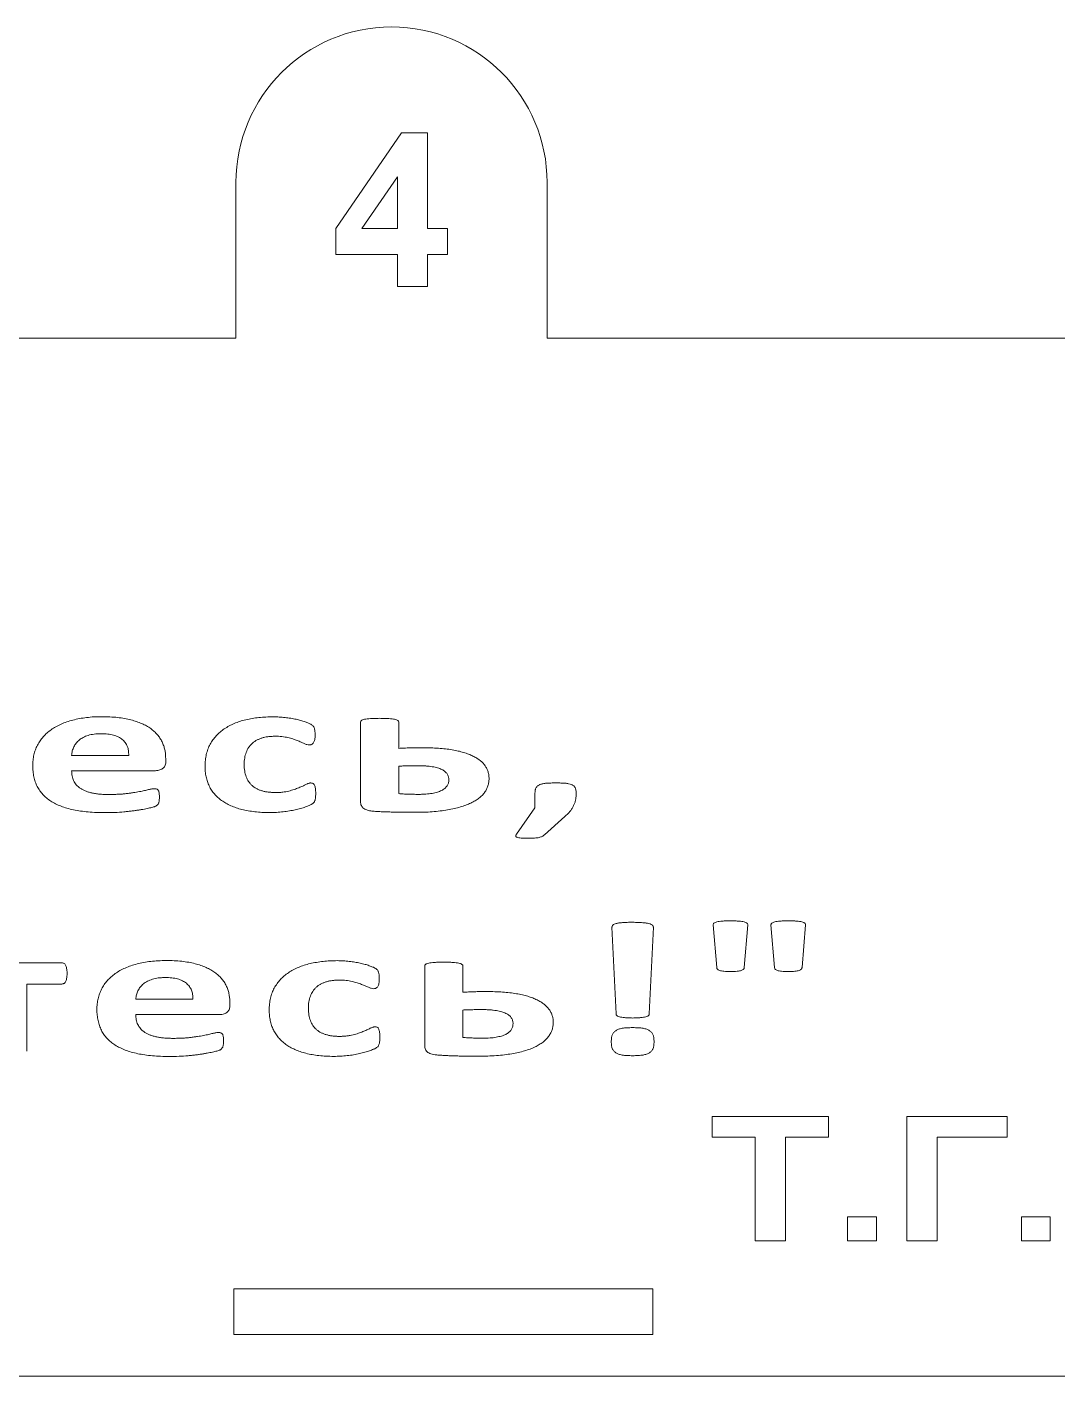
# Model space of a CAD drawing. Header units: millimetres. Extents: x -4 to 479, y 0 to 130.
# Drawn here: x 264.9 to 364.2, y 0 to 130 of the extents above; entities that cross this region are included whole.
import ezdxf

# ---------------------------------------------------------------- set-up
doc = ezdxf.new("R2010")
doc.units = ezdxf.units.MM

msp = doc.modelspace()

# ---------------------------------------------------------------- linework, layer by layer
at = {"color": 7, "linetype": 'Continuous', "lineweight": 15}
for p, q in [((294.62, 110.57), (300.96, 119.81)), ((300.96, 119.81), (303.46, 119.81)), ((303.46, 119.81), (303.46, 110.58)), ((285, 115), (285, 100)), ((300.58, 115.57), (297.15, 110.58)), ((300.58, 110.58), (300.58, 115.57)), ((315, 100), (315, 115)), ((294.62, 108.08), (294.62, 110.57)), ((297.15, 110.58), (300.58, 110.58)), ((303.46, 110.58), (305.38, 110.58)), ((305.38, 110.58), (305.38, 108.08)), ((300.58, 108.08), (294.62, 108.08)), ((300.58, 105), (300.58, 108.08)), ((305.38, 108.08), (303.46, 108.08)), ((303.46, 108.08), (303.46, 105)), ((303.46, 105), (300.58, 105)), ((285, 100), (220, 100)), ((380, 100), (315, 100)), ((297.01, 55.36), (297.01, 63.01)), ((300.7, 63.01), (300.7, 60.48)), ((269.16, 59.81), (274.66, 59.81)), ((278.23, 59.52), (278.23, 59.15)), ((300.7, 58.76), (300.7, 56.12)), ((277.1, 58.32), (269.16, 58.32)), ((313.83, 54.74), (313.83, 56.19)), ((312.04, 52.2), (313.83, 54.74)), ((316.71, 53.92), (314.75, 52.16)), ((321.64, 34.9), (321.25, 43.24)), ((325.24, 43.24), (324.85, 34.9)), ((331.35, 39.36), (331.01, 43.47)), ((334.35, 43.47), (334, 39.36)), ((336.92, 39.36), (336.57, 43.47)), ((339.91, 43.47), (339.57, 39.36)), ((257.9, 39.82), (268.15, 39.82)), ((303.2, 31.86), (303.2, 39.51)), ((306.88, 39.51), (306.88, 36.98)), ((264.85, 37.77), (264.85, 31.32)), ((268.15, 37.77), (264.85, 37.77)), ((275.34, 36.31), (280.84, 36.31)), ((284.41, 36.02), (284.41, 35.65)), ((306.88, 35.27), (306.88, 32.62)), ((283.29, 34.83), (275.34, 34.83)), ((330.9, 25.02), (342.13, 25.02)), ((330.9, 23.02), (330.9, 25.02)), ((342.13, 25.02), (342.13, 23.02)), ((349.67, 25.02), (359.36, 25.02)), ((349.67, 13.02), (349.67, 25.02)), ((359.36, 25.02), (359.36, 23.02)), ((335.05, 23.02), (330.9, 23.02)), ((335.05, 13.02), (335.05, 23.02)), ((342.13, 23.02), (337.97, 23.02)), ((337.97, 23.02), (337.97, 13.02)), ((352.59, 23.02), (352.59, 13.02)), ((359.36, 23.02), (352.59, 23.02)), ((343.97, 15.33), (346.74, 15.33)), ((343.97, 13.02), (343.97, 15.33)), ((346.74, 15.33), (346.74, 13.02)), ((360.74, 15.33), (363.51, 15.33)), ((360.74, 13.02), (360.74, 15.33)), ((363.51, 15.33), (363.51, 13.02)), ((337.97, 13.02), (335.05, 13.02)), ((346.74, 13.02), (343.97, 13.02)), ((352.59, 13.02), (349.67, 13.02)), ((363.51, 13.02), (360.74, 13.02)), ((325.2, 8.4), (284.8, 8.4)), ((284.8, 8.4), (284.8, 4)), ((325.2, 4), (325.2, 8.4)), ((284.8, 4), (325.2, 4)), ((0, 0), (475, 0))]:
    msp.add_line(p, q, dxfattribs=at)
msp.add_arc((300, 115), 15, 0, 180, dxfattribs=at)
for points, knots in [([(265.41, 58.82), (265.42, 59), (265.42, 59.35), (265.52, 59.86), (265.65, 60.34), (265.85, 60.79), (266.11, 61.22), (266.42, 61.61), (266.77, 61.97), (267.18, 62.29), (267.64, 62.58), (268.14, 62.83), (268.69, 63.04), (269.29, 63.22), (269.93, 63.36), (270.61, 63.46), (271.33, 63.53), (271.82, 63.53), (272.07, 63.53)], [0, 0, 0, 0, 0.058273, 0.114313, 0.168722, 0.222567, 0.276239, 0.330172, 0.384972, 0.441407, 0.499981, 0.561197, 0.625493, 0.693124, 0.764589, 0.839336, 0.917725, 1, 1, 1, 1]), ([(272.07, 63.53), (272.33, 63.53), (272.84, 63.52), (273.57, 63.47), (274.24, 63.37), (274.86, 63.24), (275.42, 63.07), (275.92, 62.88), (276.38, 62.66), (276.78, 62.4), (277.13, 62.12), (277.43, 61.81), (277.68, 61.48), (277.89, 61.12), (278.04, 60.74), (278.15, 60.35), (278.22, 59.94), (278.22, 59.66), (278.23, 59.52)], [0, 0, 0, 0, 0.095497, 0.183994, 0.26612, 0.341606, 0.411701, 0.477361, 0.538018, 0.595459, 0.649546, 0.701226, 0.751331, 0.800575, 0.849603, 0.898893, 0.948577, 1, 1, 1, 1]), ([(282.02, 58.76), (282.03, 58.96), (282.04, 59.34), (282.13, 59.9), (282.28, 60.41), (282.5, 60.89), (282.77, 61.32), (283.09, 61.71), (283.46, 62.06), (283.88, 62.38), (284.34, 62.65), (284.84, 62.89), (285.38, 63.09), (285.96, 63.25), (286.58, 63.37), (287.22, 63.46), (287.9, 63.51), (288.36, 63.52), (288.59, 63.52)], [0, 0, 0, 0, 0.064876, 0.126053, 0.184356, 0.240612, 0.295779, 0.350925, 0.406209, 0.462859, 0.521376, 0.58187, 0.644592, 0.710283, 0.778832, 0.849659, 0.923289, 1, 1, 1, 1]), ([(288.59, 63.52), (288.78, 63.52), (289.17, 63.51), (289.73, 63.46), (290.27, 63.39), (290.78, 63.29), (291.24, 63.18), (291.59, 63.06), (291.84, 62.98), (291.99, 62.91), (292.12, 62.86), (292.24, 62.79), (292.35, 62.72), (292.45, 62.64), (292.51, 62.55), (292.55, 62.44), (292.59, 62.32), (292.61, 62.17), (292.63, 61.99), (292.63, 61.86), (292.63, 61.79)], [0, 0, 0, 0, 0.118542, 0.235242, 0.347514, 0.453561, 0.551653, 0.639798, 0.678867, 0.712546, 0.740172, 0.762327, 0.796425, 0.820865, 0.840784, 0.86321, 0.889268, 0.919723, 0.956037, 1, 1, 1, 1]), ([(297.01, 63.01), (297.01, 63.04), (297.02, 63.1), (297.1, 63.18), (297.23, 63.25), (297.42, 63.29), (297.67, 63.33), (297.92, 63.35), (298.16, 63.36), (298.37, 63.37), (298.6, 63.37), (298.76, 63.38), (298.84, 63.38)], [0, 0, 0, 0, 0.045847, 0.096059, 0.165723, 0.262152, 0.390344, 0.552177, 0.648244, 0.753963, 0.872117, 1, 1, 1, 1]), ([(298.84, 63.38), (298.93, 63.38), (299.09, 63.37), (299.33, 63.37), (299.54, 63.36), (299.78, 63.35), (300.03, 63.33), (300.28, 63.29), (300.47, 63.25), (300.59, 63.18), (300.68, 63.1), (300.69, 63.04), (300.7, 63.01)], [0, 0, 0, 0, 0.130353, 0.249731, 0.35546, 0.450291, 0.610041, 0.736584, 0.831772, 0.902961, 0.95439, 1, 1, 1, 1]), ([(271.98, 61.9), (271.87, 61.9), (271.65, 61.89), (271.33, 61.86), (271.04, 61.81), (270.76, 61.74), (270.51, 61.65), (270.29, 61.54), (270.08, 61.43), (269.9, 61.29), (269.73, 61.15), (269.59, 60.98), (269.47, 60.81), (269.37, 60.63), (269.29, 60.43), (269.22, 60.23), (269.18, 60.03), (269.16, 59.88), (269.16, 59.81)], [0, 0, 0, 0, 0.087072, 0.168197, 0.244544, 0.316659, 0.384053, 0.447608, 0.508748, 0.566539, 0.621756, 0.676511, 0.730413, 0.784311, 0.837974, 0.891261, 0.945334, 1, 1, 1, 1]), ([(274.66, 59.81), (274.66, 59.89), (274.66, 60.05), (274.64, 60.27), (274.6, 60.48), (274.53, 60.68), (274.44, 60.87), (274.33, 61.04), (274.19, 61.2), (274.04, 61.35), (273.86, 61.48), (273.66, 61.59), (273.43, 61.69), (273.19, 61.77), (272.92, 61.82), (272.63, 61.87), (272.31, 61.89), (272.09, 61.9), (271.98, 61.9)], [0, 0, 0, 0, 0.060939, 0.118648, 0.174566, 0.228391, 0.280705, 0.333355, 0.387075, 0.441593, 0.498191, 0.557448, 0.619898, 0.68613, 0.756482, 0.832264, 0.913119, 1, 1, 1, 1]), ([(288.75, 61.65), (288.64, 61.65), (288.41, 61.64), (288.08, 61.61), (287.78, 61.56), (287.49, 61.48), (287.23, 61.38), (286.98, 61.27), (286.76, 61.12), (286.55, 60.96), (286.38, 60.78), (286.22, 60.57), (286.09, 60.34), (285.98, 60.1), (285.9, 59.83), (285.84, 59.55), (285.8, 59.24), (285.8, 59.03), (285.8, 58.92)], [0, 0, 0, 0, 0.07585, 0.14728, 0.215249, 0.27904, 0.340322, 0.399399, 0.45641, 0.512837, 0.568126, 0.623921, 0.68071, 0.738263, 0.799142, 0.862104, 0.928886, 1, 1, 1, 1]), ([(292.1, 60.82), (292.02, 60.83), (291.83, 60.84), (291.56, 60.95), (291.26, 61.1), (290.9, 61.25), (290.48, 61.4), (290.08, 61.51), (289.73, 61.58), (289.42, 61.62), (289.1, 61.65), (288.87, 61.65), (288.75, 61.65)], [0, 0, 0, 0, 0.0741361, 0.1562848, 0.2515272, 0.3626791, 0.4898749, 0.6365744, 0.7172799, 0.8049081, 0.8990518, 1, 1, 1, 1]), ([(292.63, 61.79), (292.63, 61.7), (292.63, 61.55), (292.6, 61.35), (292.56, 61.17), (292.49, 61.04), (292.41, 60.94), (292.32, 60.87), (292.21, 60.83), (292.14, 60.83), (292.1, 60.82)], [0, 0, 0, 0, 0.199555, 0.369427, 0.511894, 0.628841, 0.729568, 0.819993, 0.908469, 1, 1, 1, 1]), ([(300.7, 60.48), (300.87, 60.49), (301.23, 60.51), (301.79, 60.53), (302.38, 60.54), (302.78, 60.55), (302.98, 60.55)], [0, 0, 0, 0, 0.228059, 0.475132, 0.73521, 1, 1, 1, 1]), ([(302.98, 60.55), (303.25, 60.55), (303.76, 60.54), (304.51, 60.5), (305.2, 60.44), (305.83, 60.35), (306.41, 60.24), (306.94, 60.1), (307.42, 59.94), (307.84, 59.76), (308.21, 59.55), (308.53, 59.33), (308.8, 59.09), (309.02, 58.82), (309.19, 58.54), (309.31, 58.23), (309.39, 57.91), (309.4, 57.68), (309.4, 57.57)], [0, 0, 0, 0, 0.102563, 0.198259, 0.286902, 0.368984, 0.444709, 0.514251, 0.578336, 0.636596, 0.690463, 0.740297, 0.786472, 0.830329, 0.872741, 0.914065, 0.956287, 1, 1, 1, 1]), ([(272.39, 54.29), (272.11, 54.29), (271.57, 54.3), (270.77, 54.35), (270.04, 54.44), (269.35, 54.55), (268.72, 54.71), (268.15, 54.9), (267.62, 55.13), (267.15, 55.39), (266.74, 55.69), (266.38, 56.03), (266.08, 56.4), (265.83, 56.81), (265.64, 57.26), (265.51, 57.75), (265.43, 58.27), (265.42, 58.63), (265.41, 58.82)], [0, 0, 0, 0, 0.089421, 0.173236, 0.251935, 0.325143, 0.393832, 0.457672, 0.518112, 0.574668, 0.628547, 0.680161, 0.730607, 0.781056, 0.832369, 0.885336, 0.941096, 1, 1, 1, 1]), ([(278.23, 59.15), (278.23, 59.09), (278.22, 58.96), (278.16, 58.78), (278.06, 58.64), (277.93, 58.52), (277.76, 58.43), (277.57, 58.37), (277.34, 58.33), (277.19, 58.33), (277.1, 58.32)], [0, 0, 0, 0, 0.124181, 0.237648, 0.34525, 0.455877, 0.572609, 0.700726, 0.841836, 1, 1, 1, 1]), ([(288.24, 54.3), (287.99, 54.3), (287.52, 54.31), (286.83, 54.37), (286.18, 54.46), (285.58, 54.58), (285.02, 54.75), (284.5, 54.95), (284.04, 55.18), (283.62, 55.45), (283.24, 55.75), (282.92, 56.09), (282.64, 56.46), (282.41, 56.86), (282.24, 57.29), (282.11, 57.75), (282.03, 58.25), (282.03, 58.58), (282.02, 58.76)], [0, 0, 0, 0, 0.0846835, 0.1645515, 0.2398995, 0.3113119, 0.3785322, 0.4421145, 0.50207, 0.5596845, 0.6149297, 0.6685705, 0.7213777, 0.7742298, 0.827996, 0.882812, 0.9401396, 1, 1, 1, 1]), ([(285.8, 58.92), (285.8, 58.81), (285.8, 58.6), (285.84, 58.3), (285.9, 58.02), (285.98, 57.75), (286.09, 57.51), (286.22, 57.29), (286.37, 57.09), (286.55, 56.9), (286.75, 56.74), (286.97, 56.61), (287.22, 56.49), (287.49, 56.39), (287.79, 56.32), (288.1, 56.27), (288.44, 56.24), (288.68, 56.23), (288.8, 56.23)], [0, 0, 0, 0, 0.069693, 0.135732, 0.197782, 0.257892, 0.315249, 0.370826, 0.425604, 0.479871, 0.535275, 0.591966, 0.650843, 0.712825, 0.778537, 0.847921, 0.921458, 1, 1, 1, 1]), ([(302.54, 58.81), (302.37, 58.81), (302.04, 58.81), (301.56, 58.8), (301.11, 58.79), (300.83, 58.77), (300.7, 58.76)], [0, 0, 0, 0, 0.273151, 0.540457, 0.785663, 1, 1, 1, 1]), ([(305.53, 57.44), (305.53, 57.49), (305.52, 57.6), (305.49, 57.75), (305.44, 57.89), (305.37, 58.02), (305.27, 58.14), (305.15, 58.26), (305.01, 58.36), (304.84, 58.45), (304.65, 58.54), (304.43, 58.61), (304.19, 58.67), (303.92, 58.72), (303.62, 58.76), (303.29, 58.79), (302.93, 58.81), (302.67, 58.81), (302.54, 58.81)], [0, 0, 0, 0, 0.042753, 0.084721, 0.125442, 0.166287, 0.208487, 0.252941, 0.301737, 0.353989, 0.411271, 0.474445, 0.543225, 0.61865, 0.700975, 0.791883, 0.891498, 1, 1, 1, 1]), ([(269.16, 58.32), (269.16, 58.24), (269.17, 58.07), (269.2, 57.83), (269.27, 57.59), (269.35, 57.37), (269.46, 57.16), (269.61, 56.97), (269.78, 56.8), (269.98, 56.64), (270.22, 56.5), (270.48, 56.38), (270.78, 56.27), (271.1, 56.19), (271.46, 56.12), (271.85, 56.07), (272.28, 56.04), (272.57, 56.04), (272.73, 56.04)], [0, 0, 0, 0, 0.053392, 0.104407, 0.154353, 0.203545, 0.252796, 0.301802, 0.352739, 0.406067, 0.462585, 0.523234, 0.588172, 0.658066, 0.733709, 0.816021, 0.904685, 1, 1, 1, 1]), ([(309.4, 57.57), (309.4, 57.45), (309.39, 57.22), (309.3, 56.87), (309.17, 56.54), (308.98, 56.23), (308.73, 55.94), (308.42, 55.67), (308.06, 55.43), (307.64, 55.2), (307.16, 55), (306.63, 54.83), (306.04, 54.67), (305.39, 54.55), (304.68, 54.44), (303.91, 54.37), (303.08, 54.32), (302.5, 54.32), (302.2, 54.32)], [0, 0, 0, 0, 0.040947, 0.081318, 0.121734, 0.163478, 0.207148, 0.253624, 0.304057, 0.358721, 0.418391, 0.482943, 0.553403, 0.62959, 0.71211, 0.801047, 0.89698, 1, 1, 1, 1]), ([(302.62, 56.05), (302.74, 56.05), (302.97, 56.06), (303.31, 56.07), (303.62, 56.1), (303.9, 56.14), (304.17, 56.19), (304.41, 56.26), (304.62, 56.33), (304.81, 56.42), (304.98, 56.51), (305.13, 56.62), (305.25, 56.73), (305.35, 56.86), (305.43, 56.99), (305.49, 57.13), (305.52, 57.29), (305.53, 57.39), (305.53, 57.44)], [0, 0, 0, 0, 0.101542, 0.19555, 0.28374, 0.36471, 0.440166, 0.5096, 0.572611, 0.631367, 0.685054, 0.735287, 0.782278, 0.826751, 0.869833, 0.912644, 0.955618, 1, 1, 1, 1]), ([(272.73, 56.04), (272.88, 56.04), (273.19, 56.04), (273.63, 56.06), (274.04, 56.08), (274.42, 56.12), (274.77, 56.16), (275.1, 56.22), (275.4, 56.26), (275.68, 56.31), (275.94, 56.36), (276.17, 56.41), (276.38, 56.46), (276.57, 56.51), (276.74, 56.55), (276.89, 56.58), (277.02, 56.59), (277.11, 56.6), (277.15, 56.6)], [0, 0, 0, 0, 0.104805, 0.203579, 0.295175, 0.380902, 0.460708, 0.535243, 0.603664, 0.66748, 0.725911, 0.77885, 0.82703, 0.870187, 0.908914, 0.943089, 0.973772, 1, 1, 1, 1]), ([(277.15, 56.6), (277.19, 56.6), (277.26, 56.59), (277.36, 56.57), (277.45, 56.52), (277.52, 56.45), (277.57, 56.34), (277.59, 56.2), (277.62, 56.03), (277.62, 55.9), (277.62, 55.83)], [0, 0, 0, 0, 0.11529, 0.212297, 0.300173, 0.392672, 0.499085, 0.63292, 0.796028, 1, 1, 1, 1]), ([(292.69, 56.12), (292.69, 56.05), (292.68, 55.91), (292.67, 55.73), (292.65, 55.58), (292.61, 55.45), (292.57, 55.35), (292.52, 55.26), (292.42, 55.18), (292.31, 55.1), (292.18, 55.03), (292.05, 54.97), (291.88, 54.91), (291.61, 54.8), (291.22, 54.69), (290.71, 54.56), (290.15, 54.45), (289.54, 54.37), (288.9, 54.31), (288.46, 54.3), (288.24, 54.3)], [0, 0, 0, 0, 0.041398, 0.075258, 0.103228, 0.127651, 0.147387, 0.164826, 0.185792, 0.218527, 0.24071, 0.268153, 0.301835, 0.341123, 0.430489, 0.529499, 0.637719, 0.753763, 0.875283, 1, 1, 1, 1]), ([(288.8, 56.23), (288.92, 56.23), (289.16, 56.23), (289.5, 56.26), (289.81, 56.3), (290.18, 56.39), (290.6, 56.51), (291.04, 56.68), (291.42, 56.84), (291.69, 56.97), (291.88, 57.07), (292, 57.11), (292.11, 57.14), (292.18, 57.15), (292.22, 57.15)], [0, 0, 0, 0, 0.102702, 0.198077, 0.286385, 0.368139, 0.517849, 0.650219, 0.765671, 0.861939, 0.903108, 0.940407, 0.971767, 1, 1, 1, 1]), ([(292.22, 57.15), (292.26, 57.15), (292.34, 57.14), (292.44, 57.11), (292.53, 57.04), (292.58, 56.92), (292.63, 56.78), (292.66, 56.6), (292.68, 56.38), (292.69, 56.21), (292.69, 56.12)], [0, 0, 0, 0, 0.096498, 0.178254, 0.258658, 0.354302, 0.469129, 0.610314, 0.784171, 1, 1, 1, 1]), ([(300.7, 56.12), (300.84, 56.11), (301.14, 56.09), (301.61, 56.07), (302.1, 56.06), (302.44, 56.05), (302.62, 56.05)], [0, 0, 0, 0, 0.228881, 0.469029, 0.72604, 1, 1, 1, 1]), ([(313.83, 56.19), (313.83, 56.24), (313.83, 56.34), (313.85, 56.47), (313.89, 56.59), (313.94, 56.7), (314.01, 56.79), (314.09, 56.88), (314.2, 56.94), (314.36, 57.02), (314.61, 57.09), (314.96, 57.13), (315.39, 57.15), (315.69, 57.15), (315.86, 57.16)], [0, 0, 0, 0, 0.058355, 0.110953, 0.15956, 0.20457, 0.24843, 0.293377, 0.3401, 0.389848, 0.504818, 0.641614, 0.8061, 1, 1, 1, 1]), ([(315.86, 57.16), (316.02, 57.15), (316.31, 57.15), (316.72, 57.13), (317.06, 57.09), (317.3, 57.02), (317.46, 56.94), (317.56, 56.88), (317.64, 56.79), (317.72, 56.67), (317.79, 56.46), (317.8, 56.29), (317.81, 56.19)], [0, 0, 0, 0, 0.191235, 0.35324, 0.488908, 0.603299, 0.65363, 0.700904, 0.746493, 0.790443, 0.885844, 1, 1, 1, 1]), ([(317.81, 56.19), (317.8, 56.08), (317.8, 55.85), (317.75, 55.53), (317.68, 55.24), (317.56, 54.96), (317.41, 54.69), (317.22, 54.43), (316.99, 54.17), (316.8, 54.01), (316.71, 53.92)], [0, 0, 0, 0, 0.134284, 0.256235, 0.370276, 0.483661, 0.59965, 0.720941, 0.852071, 1, 1, 1, 1]), ([(277.62, 55.83), (277.62, 55.77), (277.62, 55.66), (277.6, 55.5), (277.59, 55.36), (277.56, 55.25), (277.52, 55.15), (277.47, 55.07), (277.4, 55), (277.32, 54.95), (277.23, 54.9), (277.12, 54.86), (276.97, 54.81), (276.78, 54.76), (276.56, 54.71), (276.3, 54.65), (276.02, 54.6), (275.71, 54.55), (275.36, 54.5), (275, 54.45), (274.61, 54.41), (274.05, 54.35), (273.31, 54.3), (272.7, 54.29), (272.39, 54.29)], [0, 0, 0, 0, 0.030981, 0.057501, 0.079537, 0.099205, 0.115956, 0.131371, 0.147158, 0.16538, 0.178217, 0.197678, 0.224474, 0.257516, 0.296409, 0.34019, 0.388351, 0.441975, 0.499506, 0.561098, 0.626648, 0.696229, 0.843258, 1, 1, 1, 1]), ([(298.34, 54.42), (298.23, 54.43), (298.03, 54.45), (297.75, 54.5), (297.52, 54.58), (297.32, 54.68), (297.18, 54.81), (297.08, 54.96), (297.02, 55.15), (297.01, 55.29), (297.01, 55.36)], [0, 0, 0, 0, 0.179385, 0.333862, 0.467337, 0.580375, 0.681348, 0.780288, 0.885092, 1, 1, 1, 1]), ([(302.2, 54.32), (302.04, 54.32), (301.71, 54.32), (301.21, 54.32), (300.7, 54.33), (300.2, 54.34), (299.71, 54.36), (299.23, 54.37), (298.78, 54.39), (298.48, 54.41), (298.34, 54.42)], [0, 0, 0, 0, 0.126786, 0.257095, 0.388828, 0.518462, 0.646022, 0.770766, 0.889233, 1, 1, 1, 1]), ([(313.17, 51.82), (313.04, 51.82), (312.81, 51.82), (312.51, 51.84), (312.28, 51.86), (312.12, 51.9), (312.01, 51.95), (311.96, 52.03), (311.99, 52.12), (312.02, 52.17), (312.04, 52.2)], [0, 0, 0, 0, 0.2639498, 0.4753909, 0.632991, 0.7441037, 0.8168476, 0.8683025, 0.9256375, 1, 1, 1, 1]), ([(314.75, 52.16), (314.71, 52.13), (314.64, 52.07), (314.52, 52), (314.38, 51.94), (314.21, 51.89), (314.02, 51.86), (313.78, 51.84), (313.49, 51.82), (313.28, 51.82), (313.17, 51.82)], [0, 0, 0, 0, 0.083374, 0.167574, 0.25692, 0.359661, 0.478293, 0.619113, 0.789094, 1, 1, 1, 1]), ([(321.25, 43.24), (321.26, 43.28), (321.27, 43.36), (321.34, 43.47), (321.48, 43.55), (321.63, 43.6), (321.79, 43.63), (321.93, 43.66), (322.09, 43.68), (322.28, 43.69), (322.49, 43.7), (322.72, 43.72), (322.97, 43.72), (323.15, 43.72), (323.25, 43.72)], [0, 0, 0, 0, 0.052179, 0.106223, 0.175511, 0.268356, 0.325936, 0.393086, 0.46854, 0.552564, 0.647626, 0.753916, 0.871338, 1, 1, 1, 1]), ([(323.25, 43.72), (323.34, 43.72), (323.52, 43.72), (323.77, 43.71), (324, 43.7), (324.26, 43.68), (324.53, 43.66), (324.8, 43.6), (325, 43.54), (325.14, 43.46), (325.22, 43.36), (325.23, 43.28), (325.24, 43.24)], [0, 0, 0, 0, 0.129337, 0.246138, 0.351731, 0.446112, 0.605296, 0.729655, 0.82376, 0.893773, 0.948519, 1, 1, 1, 1]), ([(331.01, 43.47), (331.02, 43.5), (331.02, 43.57), (331.09, 43.65), (331.21, 43.72), (331.39, 43.77), (331.62, 43.81), (331.91, 43.84), (332.27, 43.86), (332.54, 43.86), (332.68, 43.86)], [0, 0, 0, 0, 0.0482909, 0.1027985, 0.1772801, 0.2748322, 0.4028785, 0.5639489, 0.7618885, 1, 1, 1, 1]), ([(332.68, 43.86), (332.83, 43.86), (333.1, 43.86), (333.46, 43.84), (333.75, 43.81), (333.97, 43.77), (334.14, 43.72), (334.26, 43.65), (334.34, 43.57), (334.34, 43.5), (334.35, 43.47)], [0, 0, 0, 0, 0.242682, 0.444925, 0.605548, 0.727037, 0.819507, 0.891112, 0.948821, 1, 1, 1, 1]), ([(336.57, 43.47), (336.58, 43.5), (336.59, 43.57), (336.67, 43.65), (336.79, 43.72), (336.96, 43.77), (337.19, 43.81), (337.49, 43.84), (337.85, 43.86), (338.11, 43.86), (338.26, 43.86)], [0, 0, 0, 0, 0.049321, 0.105606, 0.179979, 0.277388, 0.405247, 0.566082, 0.763732, 1, 1, 1, 1]), ([(338.26, 43.86), (338.4, 43.86), (338.66, 43.86), (339.02, 43.84), (339.32, 43.81), (339.55, 43.77), (339.72, 43.72), (339.84, 43.65), (339.9, 43.56), (339.91, 43.5), (339.91, 43.47)], [0, 0, 0, 0, 0.24024, 0.43844, 0.600951, 0.730141, 0.828566, 0.897287, 0.95051, 1, 1, 1, 1]), ([(268.15, 39.82), (268.19, 39.82), (268.27, 39.82), (268.39, 39.78), (268.5, 39.71), (268.58, 39.6), (268.65, 39.46), (268.68, 39.27), (268.72, 39.05), (268.72, 38.89), (268.72, 38.8)], [0, 0, 0, 0, 0.095212, 0.186311, 0.278793, 0.378417, 0.494399, 0.634142, 0.800307, 1, 1, 1, 1]), ([(271.6, 35.32), (271.6, 35.5), (271.61, 35.85), (271.7, 36.36), (271.84, 36.84), (272.04, 37.3), (272.29, 37.72), (272.6, 38.11), (272.96, 38.47), (273.37, 38.79), (273.82, 39.08), (274.33, 39.33), (274.88, 39.54), (275.47, 39.72), (276.11, 39.86), (276.79, 39.96), (277.51, 40.03), (278, 40.03), (278.25, 40.04)], [0, 0, 0, 0, 0.058273, 0.114313, 0.168722, 0.222567, 0.276239, 0.330172, 0.384972, 0.441407, 0.499981, 0.561197, 0.625493, 0.693124, 0.764589, 0.839336, 0.917725, 1, 1, 1, 1]), ([(278.25, 40.04), (278.52, 40.03), (279.02, 40.03), (279.76, 39.97), (280.43, 39.88), (281.04, 39.74), (281.6, 39.58), (282.11, 39.38), (282.56, 39.16), (282.96, 38.9), (283.31, 38.62), (283.62, 38.31), (283.87, 37.98), (284.07, 37.62), (284.22, 37.24), (284.33, 36.85), (284.4, 36.44), (284.41, 36.16), (284.41, 36.02)], [0, 0, 0, 0, 0.095497, 0.183994, 0.26612, 0.341606, 0.411701, 0.477361, 0.538018, 0.595459, 0.649546, 0.701226, 0.751331, 0.800575, 0.849603, 0.898893, 0.948577, 1, 1, 1, 1]), ([(288.21, 35.26), (288.21, 35.46), (288.22, 35.84), (288.32, 36.4), (288.47, 36.92), (288.68, 37.39), (288.96, 37.82), (289.28, 38.21), (289.65, 38.57), (290.06, 38.88), (290.52, 39.15), (291.03, 39.39), (291.57, 39.59), (292.15, 39.75), (292.76, 39.87), (293.41, 39.96), (294.08, 40.01), (294.54, 40.02), (294.77, 40.03)], [0, 0, 0, 0, 0.064876, 0.126053, 0.184356, 0.240612, 0.295779, 0.350925, 0.406209, 0.462859, 0.521376, 0.58187, 0.644592, 0.710283, 0.778832, 0.849659, 0.923289, 1, 1, 1, 1]), ([(294.77, 40.03), (294.97, 40.02), (295.35, 40.02), (295.92, 39.96), (296.46, 39.89), (296.97, 39.79), (297.43, 39.68), (297.78, 39.57), (298.03, 39.48), (298.18, 39.42), (298.3, 39.36), (298.42, 39.29), (298.53, 39.22), (298.63, 39.14), (298.7, 39.05), (298.74, 38.95), (298.77, 38.82), (298.8, 38.67), (298.81, 38.49), (298.81, 38.36), (298.81, 38.29)], [0, 0, 0, 0, 0.118542, 0.235242, 0.347514, 0.453561, 0.551653, 0.639798, 0.678867, 0.712546, 0.740172, 0.762327, 0.796425, 0.820865, 0.840784, 0.86321, 0.889268, 0.919723, 0.956037, 1, 1, 1, 1]), ([(303.2, 39.51), (303.2, 39.54), (303.21, 39.6), (303.29, 39.68), (303.42, 39.75), (303.6, 39.79), (303.85, 39.83), (304.11, 39.85), (304.34, 39.87), (304.55, 39.87), (304.78, 39.88), (304.94, 39.88), (305.02, 39.88)], [0, 0, 0, 0, 0.045847, 0.096059, 0.165723, 0.262152, 0.390344, 0.552177, 0.648244, 0.753963, 0.872117, 1, 1, 1, 1]), ([(305.02, 39.88), (305.11, 39.88), (305.28, 39.88), (305.51, 39.87), (305.72, 39.87), (305.96, 39.85), (306.21, 39.83), (306.46, 39.79), (306.65, 39.75), (306.78, 39.68), (306.87, 39.61), (306.88, 39.54), (306.88, 39.51)], [0, 0, 0, 0, 0.130353, 0.249731, 0.35546, 0.450291, 0.610041, 0.736584, 0.831772, 0.902961, 0.95439, 1, 1, 1, 1]), ([(332.68, 38.98), (332.56, 38.98), (332.35, 38.99), (332.06, 39), (331.83, 39.04), (331.65, 39.07), (331.51, 39.13), (331.42, 39.19), (331.37, 39.28), (331.36, 39.34), (331.35, 39.36)], [0, 0, 0, 0, 0.242578, 0.435916, 0.588175, 0.712525, 0.806368, 0.878396, 0.940156, 1, 1, 1, 1]), ([(334, 39.36), (333.99, 39.34), (333.99, 39.28), (333.93, 39.19), (333.84, 39.13), (333.71, 39.07), (333.53, 39.03), (333.3, 39), (333.01, 38.99), (332.8, 38.98), (332.68, 38.98)], [0, 0, 0, 0, 0.05849, 0.121715, 0.194337, 0.288954, 0.410719, 0.567898, 0.76283, 1, 1, 1, 1]), ([(338.26, 38.98), (338.14, 38.98), (337.92, 38.99), (337.63, 39), (337.39, 39.04), (337.21, 39.07), (337.08, 39.13), (336.99, 39.19), (336.94, 39.28), (336.93, 39.34), (336.92, 39.36)], [0, 0, 0, 0, 0.241946, 0.438437, 0.593926, 0.714381, 0.806296, 0.879594, 0.94214, 1, 1, 1, 1]), ([(339.57, 39.36), (339.57, 39.34), (339.56, 39.28), (339.51, 39.19), (339.41, 39.12), (339.28, 39.07), (339.1, 39.04), (338.87, 39), (338.58, 38.99), (338.37, 38.98), (338.26, 38.98)], [0, 0, 0, 0, 0.0584213, 0.1215732, 0.1955821, 0.2935041, 0.4169292, 0.5720943, 0.7631067, 1, 1, 1, 1]), ([(268.72, 38.8), (268.72, 38.71), (268.72, 38.54), (268.68, 38.31), (268.64, 38.13), (268.58, 37.98), (268.5, 37.87), (268.39, 37.81), (268.27, 37.77), (268.19, 37.77), (268.15, 37.77)], [0, 0, 0, 0, 0.206705, 0.376303, 0.513868, 0.629879, 0.726368, 0.81741, 0.906469, 1, 1, 1, 1]), ([(278.17, 38.4), (278.05, 38.4), (277.83, 38.39), (277.52, 38.36), (277.22, 38.31), (276.95, 38.24), (276.7, 38.15), (276.47, 38.05), (276.26, 37.93), (276.08, 37.79), (275.92, 37.65), (275.78, 37.49), (275.65, 37.31), (275.55, 37.13), (275.47, 36.93), (275.41, 36.73), (275.36, 36.53), (275.35, 36.39), (275.34, 36.31)], [0, 0, 0, 0, 0.087072, 0.168197, 0.244544, 0.316659, 0.384053, 0.447608, 0.508748, 0.566539, 0.621756, 0.676511, 0.730413, 0.784311, 0.837974, 0.891261, 0.945334, 1, 1, 1, 1]), ([(280.84, 36.31), (280.85, 36.39), (280.85, 36.55), (280.83, 36.77), (280.78, 36.99), (280.72, 37.19), (280.62, 37.37), (280.51, 37.54), (280.38, 37.7), (280.22, 37.85), (280.04, 37.98), (279.84, 38.09), (279.62, 38.19), (279.37, 38.27), (279.1, 38.33), (278.81, 38.37), (278.5, 38.4), (278.28, 38.4), (278.17, 38.4)], [0, 0, 0, 0, 0.060939, 0.118648, 0.174566, 0.228391, 0.280705, 0.333355, 0.387075, 0.441593, 0.498191, 0.557448, 0.619898, 0.68613, 0.756482, 0.832264, 0.913119, 1, 1, 1, 1]), ([(294.94, 38.15), (294.82, 38.15), (294.6, 38.15), (294.27, 38.11), (293.96, 38.06), (293.67, 37.98), (293.41, 37.88), (293.16, 37.77), (292.94, 37.63), (292.74, 37.46), (292.56, 37.28), (292.4, 37.07), (292.27, 36.85), (292.17, 36.6), (292.08, 36.33), (292.02, 36.05), (291.99, 35.74), (291.98, 35.53), (291.98, 35.42)], [0, 0, 0, 0, 0.07585, 0.14728, 0.215249, 0.27904, 0.340322, 0.399399, 0.45641, 0.512837, 0.568126, 0.623921, 0.68071, 0.738263, 0.799142, 0.862104, 0.928886, 1, 1, 1, 1]), ([(298.29, 37.32), (298.2, 37.33), (298.02, 37.35), (297.75, 37.46), (297.44, 37.6), (297.09, 37.75), (296.67, 37.9), (296.27, 38.01), (295.91, 38.08), (295.61, 38.12), (295.28, 38.15), (295.06, 38.15), (294.94, 38.15)], [0, 0, 0, 0, 0.0741361, 0.1562848, 0.2515272, 0.3626791, 0.4898749, 0.6365744, 0.7172799, 0.8049081, 0.8990518, 1, 1, 1, 1]), ([(298.81, 38.29), (298.81, 38.21), (298.81, 38.06), (298.79, 37.85), (298.74, 37.68), (298.68, 37.54), (298.6, 37.44), (298.5, 37.38), (298.4, 37.33), (298.32, 37.33), (298.29, 37.32)], [0, 0, 0, 0, 0.199555, 0.369427, 0.511894, 0.628841, 0.729568, 0.819993, 0.908469, 1, 1, 1, 1]), ([(306.88, 36.98), (307.06, 36.99), (307.42, 37.01), (307.98, 37.03), (308.56, 37.05), (308.96, 37.05), (309.17, 37.05)], [0, 0, 0, 0, 0.228059, 0.475132, 0.73521, 1, 1, 1, 1]), ([(309.17, 37.05), (309.43, 37.05), (309.95, 37.04), (310.69, 37), (311.38, 36.94), (312.02, 36.85), (312.6, 36.74), (313.13, 36.6), (313.6, 36.44), (314.02, 36.26), (314.39, 36.06), (314.71, 35.83), (314.98, 35.59), (315.2, 35.32), (315.38, 35.04), (315.5, 34.73), (315.58, 34.41), (315.59, 34.19), (315.59, 34.07)], [0, 0, 0, 0, 0.102563, 0.198259, 0.286902, 0.368984, 0.444709, 0.514251, 0.578336, 0.636596, 0.690463, 0.740297, 0.786472, 0.830329, 0.872741, 0.914065, 0.956287, 1, 1, 1, 1]), ([(278.58, 30.79), (278.3, 30.79), (277.75, 30.8), (276.96, 30.85), (276.22, 30.94), (275.54, 31.05), (274.91, 31.21), (274.33, 31.4), (273.81, 31.63), (273.34, 31.89), (272.92, 32.19), (272.57, 32.53), (272.26, 32.9), (272.02, 33.31), (271.83, 33.77), (271.7, 34.25), (271.61, 34.77), (271.6, 35.14), (271.6, 35.32)], [0, 0, 0, 0, 0.089421, 0.173236, 0.251935, 0.325143, 0.393832, 0.457672, 0.518112, 0.574668, 0.628547, 0.680161, 0.730607, 0.781056, 0.832369, 0.885336, 0.941096, 1, 1, 1, 1]), ([(284.41, 35.65), (284.41, 35.59), (284.4, 35.46), (284.35, 35.28), (284.25, 35.14), (284.12, 35.02), (283.95, 34.93), (283.75, 34.87), (283.53, 34.83), (283.37, 34.83), (283.29, 34.83)], [0, 0, 0, 0, 0.124181, 0.237648, 0.34525, 0.455877, 0.572609, 0.700726, 0.841836, 1, 1, 1, 1]), ([(294.42, 30.8), (294.18, 30.81), (293.71, 30.81), (293.01, 30.87), (292.37, 30.96), (291.76, 31.09), (291.2, 31.25), (290.69, 31.45), (290.22, 31.68), (289.8, 31.95), (289.43, 32.26), (289.1, 32.59), (288.83, 32.96), (288.6, 33.36), (288.42, 33.79), (288.3, 34.26), (288.22, 34.75), (288.21, 35.09), (288.21, 35.26)], [0, 0, 0, 0, 0.084683, 0.164551, 0.239899, 0.311312, 0.378532, 0.442115, 0.50207, 0.559685, 0.61493, 0.668571, 0.721378, 0.77423, 0.827996, 0.882812, 0.94014, 1, 1, 1, 1]), ([(291.98, 35.42), (291.98, 35.31), (291.99, 35.11), (292.03, 34.8), (292.08, 34.52), (292.17, 34.26), (292.27, 34.01), (292.4, 33.79), (292.56, 33.59), (292.73, 33.41), (292.93, 33.24), (293.16, 33.11), (293.41, 32.99), (293.68, 32.9), (293.97, 32.82), (294.29, 32.77), (294.63, 32.74), (294.86, 32.73), (294.98, 32.73)], [0, 0, 0, 0, 0.069693, 0.135732, 0.197782, 0.257892, 0.315249, 0.370826, 0.425604, 0.479871, 0.535275, 0.591966, 0.650843, 0.712825, 0.778537, 0.847921, 0.921458, 1, 1, 1, 1]), ([(308.73, 35.31), (308.56, 35.31), (308.23, 35.31), (307.74, 35.3), (307.3, 35.29), (307.02, 35.27), (306.88, 35.27)], [0, 0, 0, 0, 0.273151, 0.540457, 0.785663, 1, 1, 1, 1]), ([(311.71, 33.94), (311.71, 34), (311.71, 34.1), (311.68, 34.25), (311.62, 34.39), (311.55, 34.52), (311.46, 34.65), (311.34, 34.76), (311.19, 34.86), (311.03, 34.95), (310.83, 35.04), (310.62, 35.11), (310.37, 35.17), (310.1, 35.22), (309.8, 35.26), (309.47, 35.29), (309.11, 35.31), (308.86, 35.31), (308.73, 35.31)], [0, 0, 0, 0, 0.042753, 0.084721, 0.125442, 0.166287, 0.208487, 0.252941, 0.301737, 0.353989, 0.411271, 0.474445, 0.543225, 0.61865, 0.700975, 0.791883, 0.891498, 1, 1, 1, 1]), ([(275.34, 34.83), (275.35, 34.74), (275.35, 34.57), (275.39, 34.33), (275.45, 34.1), (275.53, 33.87), (275.65, 33.67), (275.79, 33.48), (275.97, 33.3), (276.17, 33.14), (276.4, 33), (276.67, 32.88), (276.96, 32.78), (277.29, 32.69), (277.65, 32.62), (278.04, 32.57), (278.47, 32.55), (278.76, 32.54), (278.91, 32.54)], [0, 0, 0, 0, 0.053392, 0.104407, 0.154353, 0.203545, 0.252796, 0.301802, 0.352739, 0.406067, 0.462585, 0.523234, 0.588172, 0.658066, 0.733709, 0.816021, 0.904685, 1, 1, 1, 1]), ([(315.59, 34.07), (315.58, 33.95), (315.57, 33.72), (315.49, 33.37), (315.36, 33.05), (315.16, 32.74), (314.91, 32.45), (314.61, 32.17), (314.24, 31.93), (313.82, 31.7), (313.35, 31.5), (312.81, 31.33), (312.22, 31.17), (311.57, 31.05), (310.86, 30.94), (310.09, 30.88), (309.26, 30.83), (308.69, 30.82), (308.39, 30.82)], [0, 0, 0, 0, 0.040947, 0.081318, 0.121734, 0.163478, 0.207148, 0.253624, 0.304057, 0.358721, 0.418391, 0.482943, 0.553403, 0.62959, 0.71211, 0.801047, 0.89698, 1, 1, 1, 1]), ([(308.8, 32.56), (308.92, 32.56), (309.15, 32.56), (309.49, 32.57), (309.8, 32.6), (310.09, 32.64), (310.35, 32.7), (310.59, 32.76), (310.81, 32.83), (311, 32.92), (311.17, 33.01), (311.31, 33.12), (311.44, 33.23), (311.54, 33.36), (311.61, 33.49), (311.67, 33.63), (311.71, 33.79), (311.71, 33.89), (311.71, 33.94)], [0, 0, 0, 0, 0.101542, 0.19555, 0.28374, 0.36471, 0.440166, 0.5096, 0.572611, 0.631367, 0.685054, 0.735287, 0.782278, 0.826751, 0.869833, 0.912644, 0.955618, 1, 1, 1, 1]), ([(323.25, 34.5), (323.1, 34.51), (322.84, 34.51), (322.49, 34.53), (322.21, 34.56), (322, 34.6), (321.84, 34.65), (321.72, 34.72), (321.66, 34.81), (321.64, 34.87), (321.64, 34.9)], [0, 0, 0, 0, 0.2443734, 0.443869, 0.6021542, 0.7275929, 0.8221269, 0.8916194, 0.9473404, 1, 1, 1, 1]), ([(324.85, 34.9), (324.85, 34.87), (324.83, 34.81), (324.77, 34.72), (324.66, 34.65), (324.49, 34.6), (324.27, 34.56), (323.99, 34.53), (323.64, 34.51), (323.38, 34.51), (323.25, 34.5)], [0, 0, 0, 0, 0.052153, 0.108778, 0.178241, 0.272737, 0.398124, 0.560979, 0.760393, 1, 1, 1, 1]), ([(278.91, 32.54), (279.07, 32.54), (279.37, 32.54), (279.81, 32.56), (280.22, 32.58), (280.6, 32.62), (280.96, 32.67), (281.28, 32.72), (281.59, 32.76), (281.87, 32.81), (282.12, 32.87), (282.36, 32.91), (282.57, 32.97), (282.75, 33.01), (282.92, 33.05), (283.07, 33.08), (283.21, 33.1), (283.29, 33.1), (283.33, 33.1)], [0, 0, 0, 0, 0.104805, 0.203579, 0.295175, 0.380902, 0.460708, 0.535243, 0.603664, 0.66748, 0.725911, 0.77885, 0.82703, 0.870187, 0.908914, 0.943089, 0.973772, 1, 1, 1, 1]), ([(283.33, 33.1), (283.37, 33.1), (283.45, 33.1), (283.55, 33.07), (283.63, 33.02), (283.7, 32.95), (283.76, 32.85), (283.78, 32.71), (283.8, 32.53), (283.8, 32.41), (283.8, 32.33)], [0, 0, 0, 0, 0.11529, 0.212297, 0.300173, 0.392672, 0.499085, 0.63292, 0.796028, 1, 1, 1, 1]), ([(298.87, 32.62), (298.87, 32.55), (298.87, 32.41), (298.85, 32.23), (298.83, 32.08), (298.79, 31.96), (298.76, 31.85), (298.7, 31.76), (298.61, 31.68), (298.49, 31.61), (298.37, 31.53), (298.23, 31.48), (298.07, 31.41), (297.8, 31.31), (297.41, 31.19), (296.9, 31.06), (296.33, 30.95), (295.72, 30.87), (295.08, 30.81), (294.65, 30.81), (294.42, 30.8)], [0, 0, 0, 0, 0.041398, 0.075258, 0.103228, 0.127651, 0.147387, 0.164826, 0.185792, 0.218527, 0.24071, 0.268153, 0.301835, 0.341123, 0.430489, 0.529499, 0.637719, 0.753763, 0.875283, 1, 1, 1, 1]), ([(294.98, 32.73), (295.1, 32.73), (295.34, 32.74), (295.68, 32.76), (296, 32.81), (296.37, 32.89), (296.79, 33.01), (297.23, 33.18), (297.61, 33.34), (297.88, 33.48), (298.06, 33.57), (298.19, 33.61), (298.3, 33.64), (298.37, 33.65), (298.4, 33.65)], [0, 0, 0, 0, 0.1027023, 0.1980774, 0.2863854, 0.3681388, 0.5178494, 0.6502193, 0.7656707, 0.8619392, 0.9031085, 0.9404074, 0.9717666, 1, 1, 1, 1]), ([(298.4, 33.65), (298.44, 33.65), (298.52, 33.65), (298.63, 33.61), (298.71, 33.54), (298.77, 33.43), (298.82, 33.28), (298.85, 33.1), (298.87, 32.88), (298.87, 32.71), (298.87, 32.62)], [0, 0, 0, 0, 0.096498, 0.178254, 0.258658, 0.354302, 0.469129, 0.610314, 0.784171, 1, 1, 1, 1]), ([(306.88, 32.62), (307.03, 32.61), (307.33, 32.6), (307.79, 32.57), (308.29, 32.56), (308.63, 32.56), (308.8, 32.56)], [0, 0, 0, 0, 0.228881, 0.469029, 0.72604, 1, 1, 1, 1]), ([(321.18, 32.21), (321.19, 32.33), (321.19, 32.55), (321.25, 32.81), (321.33, 32.98), (321.4, 33.09), (321.5, 33.19), (321.61, 33.28), (321.74, 33.35), (321.89, 33.42), (322.06, 33.47), (322.25, 33.51), (322.47, 33.54), (322.7, 33.56), (322.97, 33.57), (323.15, 33.57), (323.25, 33.58)], [0, 0, 0, 0, 0.123779, 0.227579, 0.275246, 0.321522, 0.367558, 0.415846, 0.466941, 0.523508, 0.584366, 0.65185, 0.727039, 0.809488, 0.901003, 1, 1, 1, 1]), ([(323.25, 33.58), (323.34, 33.57), (323.52, 33.57), (323.79, 33.56), (324.02, 33.54), (324.24, 33.51), (324.42, 33.47), (324.6, 33.42), (324.74, 33.35), (324.88, 33.28), (324.99, 33.19), (325.09, 33.1), (325.16, 32.98), (325.24, 32.81), (325.3, 32.55), (325.3, 32.33), (325.31, 32.21)], [0, 0, 0, 0, 0.1000191, 0.190665, 0.2731796, 0.3465595, 0.4131752, 0.4740817, 0.5298307, 0.5817868, 0.6308531, 0.6782212, 0.7245348, 0.77224, 0.8761221, 1, 1, 1, 1]), ([(283.8, 32.33), (283.8, 32.27), (283.8, 32.16), (283.79, 32), (283.77, 31.87), (283.75, 31.75), (283.71, 31.65), (283.65, 31.58), (283.58, 31.5), (283.51, 31.45), (283.42, 31.4), (283.31, 31.36), (283.16, 31.31), (282.97, 31.26), (282.74, 31.21), (282.49, 31.16), (282.2, 31.11), (281.89, 31.05), (281.55, 31), (281.19, 30.95), (280.8, 30.91), (280.24, 30.85), (279.49, 30.8), (278.89, 30.79), (278.58, 30.79)], [0, 0, 0, 0, 0.030981, 0.057501, 0.079537, 0.099205, 0.115956, 0.131371, 0.147158, 0.16538, 0.178217, 0.197678, 0.224474, 0.257516, 0.296409, 0.34019, 0.388351, 0.441975, 0.499506, 0.561098, 0.626648, 0.696229, 0.843258, 1, 1, 1, 1]), ([(304.53, 30.92), (304.42, 30.93), (304.21, 30.95), (303.93, 31), (303.7, 31.08), (303.51, 31.18), (303.37, 31.31), (303.27, 31.47), (303.2, 31.65), (303.2, 31.79), (303.2, 31.86)], [0, 0, 0, 0, 0.179385, 0.333862, 0.467337, 0.580375, 0.681348, 0.780288, 0.885092, 1, 1, 1, 1]), ([(323.25, 30.86), (323.15, 30.87), (322.97, 30.87), (322.7, 30.88), (322.46, 30.9), (322.25, 30.93), (322.06, 30.97), (321.89, 31.02), (321.74, 31.08), (321.61, 31.15), (321.5, 31.24), (321.41, 31.34), (321.33, 31.45), (321.25, 31.62), (321.19, 31.88), (321.19, 32.09), (321.18, 32.21)], [0, 0, 0, 0, 0.09974, 0.191942, 0.274918, 0.35067, 0.418661, 0.480247, 0.536506, 0.587985, 0.636048, 0.682429, 0.728263, 0.775426, 0.879081, 1, 1, 1, 1]), ([(325.31, 32.21), (325.3, 32.09), (325.3, 31.88), (325.24, 31.62), (325.16, 31.45), (325.08, 31.34), (324.99, 31.24), (324.87, 31.15), (324.74, 31.08), (324.59, 31.02), (324.42, 30.97), (324.24, 30.93), (324.02, 30.9), (323.79, 30.88), (323.52, 30.87), (323.34, 30.87), (323.25, 30.86)], [0, 0, 0, 0, 0.121016, 0.224755, 0.271956, 0.317827, 0.365551, 0.414407, 0.466753, 0.522176, 0.583812, 0.650929, 0.72486, 0.807902, 0.899229, 1, 1, 1, 1]), ([(308.39, 30.82), (308.23, 30.82), (307.89, 30.82), (307.39, 30.82), (306.89, 30.83), (306.39, 30.84), (305.9, 30.86), (305.42, 30.87), (304.96, 30.9), (304.67, 30.91), (304.53, 30.92)], [0, 0, 0, 0, 0.126786, 0.257095, 0.388828, 0.518462, 0.646022, 0.770766, 0.889233, 1, 1, 1, 1])]:
    msp.add_open_spline(points, degree=3, knots=knots, dxfattribs=at)

doc.saveas('drawing.dxf')
